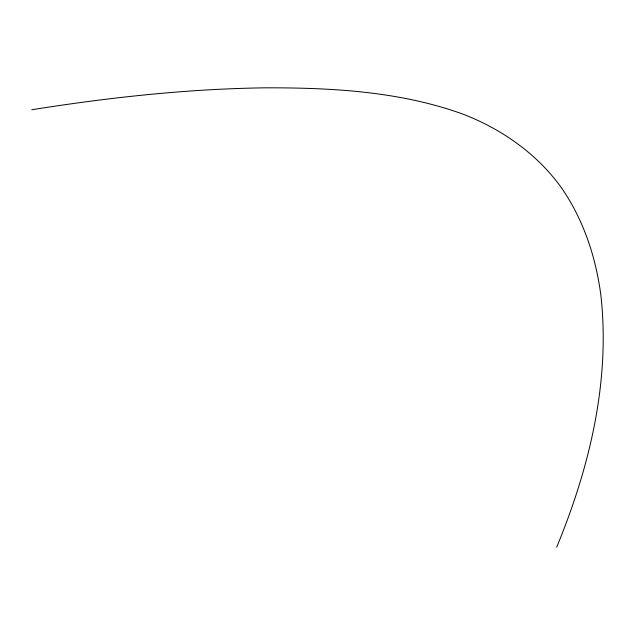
<?xml version="1.0" encoding="UTF-8"?>
<svg xmlns="http://www.w3.org/2000/svg" width="635" height="635" viewBox="0 0 635 635"><rect width="100%" height="100%" fill="white"/><g stroke="black" fill="none" stroke-linecap="round" stroke-linejoin="round"><path stroke-width="0.95" d="M556.689 547.172C589.407 467.987 610.457 381.46 600.893 295.402C595.86 256.953 583.367 219.25 561.086 187.277C536.742 153.622 501.753 129.175 463.256 114.236C400.034 91.337 331.883 87.662 265.232 87.828C186.968 88.892 108.99 97.48 31.75 109.744"/></g></svg>
